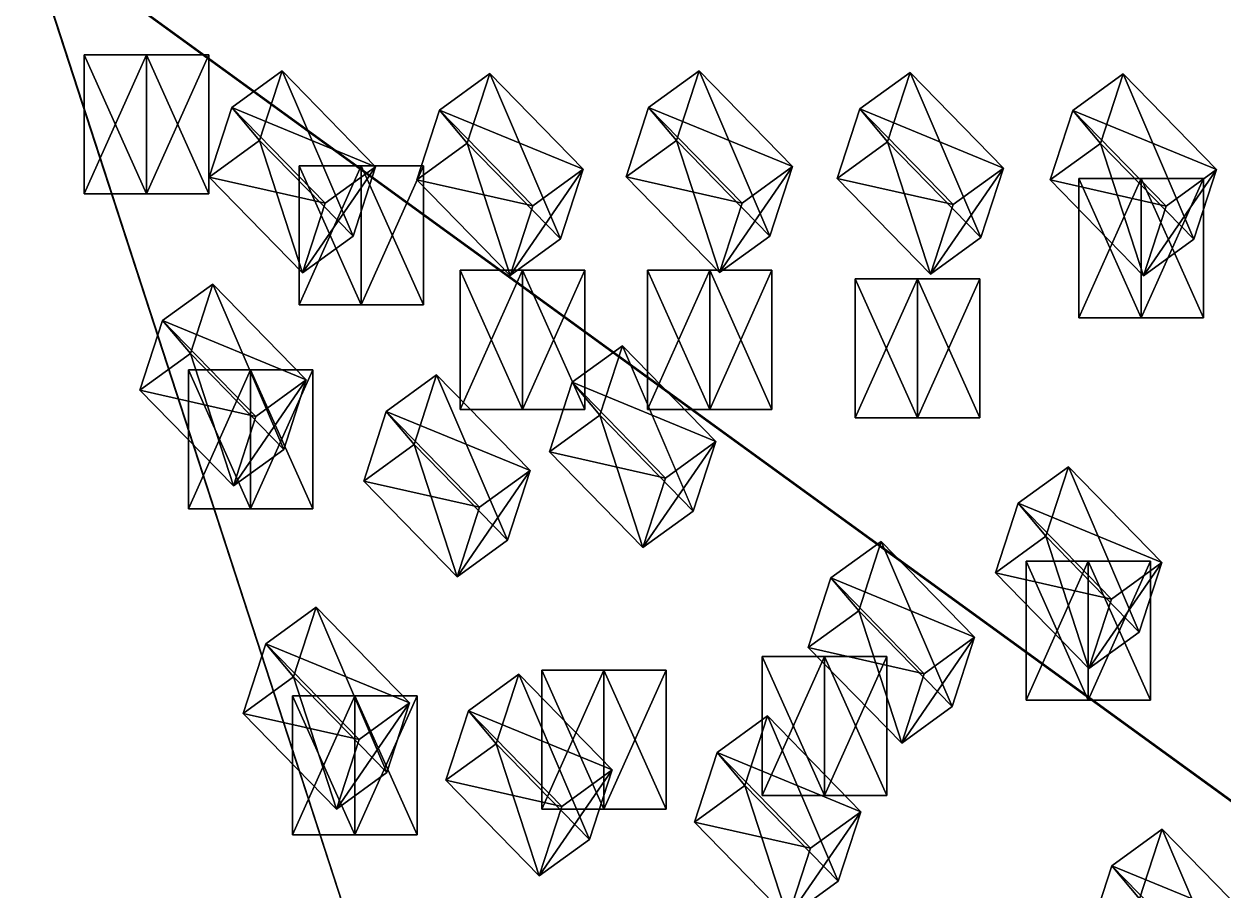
# Model space of a CAD drawing. Header units: metres. Extents: x -324 to 324, y -310 to 311.
# Drawn here: x -323.8 to -237.6, y -69.5 to -7.2 of the extents above; entities that cross this region are included whole.
import ezdxf

# ---------------------------------------------------------------- set-up
doc = ezdxf.new("R2010")
doc.units = ezdxf.units.M

msp = doc.modelspace()

# ---------------------------------------------------------------- linework, layer by layer
for p, q in [((-261.97607, -190.21149, -1061.904), (-323.78564, -0.00020891172, -938.3003)), ((-323.74664, -0.10168457, -938.09595), (-261.94806, -190.31653, -1061.6997))]:
    msp.add_line(p, q)
for points in [[(-323.78564, -0.00020891172, -938.3003), (-161.96652, 117.55693, -1261.8993), (-161.96637, -117.55719, -1261.8992), (-161.96626, -117.55709, -1261.899)], [(-323.78564, -0.00020891172, -938.3003), (-161.96637, -117.55719, -1261.8992), (-261.97607, -190.21149, -1061.904), (-261.97598, -190.21138, -1061.9039)], [(-61.935295, -190.30717, -738.10077), (-200.13196, -0.09590149, -738.10077), (-323.74664, -0.10168457, -938.09595), (-323.74655, -0.10158457, -938.0958)], [(-61.935295, -190.30717, -738.10077), (-323.74664, -0.10168457, -938.09595), (-261.94806, -190.31653, -1061.6997), (-261.94797, -190.31642, -1061.6996)], [(-314.98383, -9.420191, -974.90643), (-319.4564, -9.420193, -965.9624), (-314.98438, -9.420189, -963.72614), (-314.98428, -9.420089, -963.726)], [(-319.4564, -19.420193, -965.9624), (-314.98438, -19.420189, -963.72614), (-314.98438, -9.420189, -963.72614), (-314.98428, -9.420089, -963.726)], [(-314.98383, -19.42019, -974.90643), (-319.4564, -19.420193, -965.9624), (-319.4564, -9.420193, -965.9624), (-319.4563, -9.420093, -965.9623)], [(-314.98438, -9.420189, -963.72614), (-319.4564, -9.420193, -965.9624), (-319.4564, -19.420193, -965.9624), (-319.4563, -19.420094, -965.9623)], [(-319.4564, -9.420193, -965.9624), (-314.98383, -9.420191, -974.90643), (-314.98383, -19.42019, -974.90643), (-314.98373, -19.420092, -974.9063)], [(-314.98438, -19.420189, -963.72614), (-310.5118, -19.420187, -972.67017), (-310.5118, -9.420187, -972.67017), (-310.51172, -9.420087, -972.67004)], [(-314.98438, -9.420189, -963.72614), (-310.5118, -9.420187, -972.67017), (-314.98383, -9.420191, -974.90643), (-314.98373, -9.420091, -974.9063)], [(-310.5118, -9.420187, -972.67017), (-314.98438, -9.420189, -963.72614), (-314.98438, -19.420189, -963.72614), (-314.98428, -19.42009, -963.726)], [(-310.5118, -19.420187, -972.67017), (-314.98383, -19.42019, -974.90643), (-314.98383, -9.420191, -974.90643), (-314.98373, -9.420091, -974.9063)], [(-314.98383, -9.420191, -974.90643), (-310.5118, -9.420187, -972.67017), (-310.5118, -19.420187, -972.67017), (-310.51172, -19.420088, -972.67004)], [(-298.51926, -17.471992, -909.87415), (-305.22757, -10.590164, -912.63806), (-308.84552, -13.218757, -910.40173), (-308.84543, -13.218657, -910.4016)], [(-308.84552, -13.218757, -910.40173), (-305.22757, -10.590164, -912.63806), (-306.8525, -15.590409, -921.14435), (-306.85242, -15.590309, -921.1442)], [(-300.14417, -22.472237, -918.3805), (-306.8525, -15.590409, -921.14435), (-305.22757, -10.590164, -912.63806), (-305.22748, -10.590064, -912.63794)], [(-305.22757, -10.590164, -912.63806), (-298.51926, -17.471992, -909.87415), (-300.14417, -22.472237, -918.3805), (-300.14407, -22.472137, -918.3804)], [(-283.6091, -17.65989, -885.97284), (-290.3174, -10.778061, -888.73676), (-293.93536, -13.406653, -886.5004), (-293.93527, -13.406553, -886.5003)], [(-293.93536, -13.406653, -886.5004), (-290.3174, -10.778061, -888.73676), (-291.94235, -15.778306, -897.24304), (-291.94226, -15.778206, -897.2429)], [(-285.234, -22.660133, -894.4792), (-291.94235, -15.778306, -897.24304), (-290.3174, -10.778061, -888.73676), (-290.31732, -10.777961, -888.73663)], [(-290.3174, -10.778061, -888.73676), (-283.6091, -17.65989, -885.97284), (-285.234, -22.660133, -894.4792), (-285.23392, -22.660034, -894.47906)], [(-268.57346, -17.461533, -861.4144), (-275.28177, -10.579704, -864.17834), (-278.89972, -13.208297, -861.942), (-278.89963, -13.208197, -861.9419)], [(-278.89972, -13.208297, -861.942), (-275.28177, -10.579704, -864.17834), (-276.9067, -15.579949, -872.68463), (-276.90662, -15.579849, -872.6845)], [(-270.19836, -22.461777, -869.9208), (-276.9067, -15.579949, -872.68463), (-275.28177, -10.579704, -864.17834), (-275.28168, -10.579604, -864.1782)], [(-275.28177, -10.579704, -864.17834), (-268.57346, -17.461533, -861.4144), (-270.19836, -22.461777, -869.9208), (-270.19827, -22.461678, -869.92065)], [(-253.40688, -17.569122, -837.0039), (-260.1152, -10.687294, -839.7678), (-263.73315, -13.3158865, -837.5315), (-263.73306, -13.315786, -837.5314)], [(-263.73315, -13.3158865, -837.5315), (-260.1152, -10.687294, -839.7678), (-261.74014, -15.687539, -848.2741), (-261.74005, -15.687439, -848.274)], [(-255.03181, -22.569366, -845.51025), (-261.74014, -15.687539, -848.2741), (-260.1152, -10.687294, -839.7678), (-260.1151, -10.687194, -839.7677)], [(-260.1152, -10.687294, -839.7678), (-253.40688, -17.569122, -837.0039), (-255.03181, -22.569366, -845.51025), (-255.03171, -22.569267, -845.51013)], [(-238.1032, -17.680054, -812.3754), (-244.81152, -10.798225, -815.13934), (-248.42946, -13.426818, -812.903), (-248.42935, -13.426718, -812.9029)], [(-248.42946, -13.426818, -812.903), (-244.81152, -10.798225, -815.13934), (-246.43645, -15.7984705, -823.6456), (-246.43634, -15.79837, -823.6455)], [(-239.72813, -22.680298, -820.8818), (-246.43645, -15.7984705, -823.6456), (-244.81152, -10.798225, -815.13934), (-244.81142, -10.798125, -815.1392)], [(-244.81152, -10.798225, -815.13934), (-238.1032, -17.680054, -812.3754), (-239.72813, -22.680298, -820.8818), (-239.72803, -22.680199, -820.88165)], [(-306.8525, -15.590409, -921.14435), (-310.47043, -18.219002, -918.9081), (-308.84552, -13.218757, -910.40173), (-308.84543, -13.218657, -910.4016)], [(-302.13718, -20.100586, -907.6379), (-308.84552, -13.218757, -910.40173), (-310.47043, -18.219002, -918.9081), (-310.47034, -18.218903, -918.90796)], [(-308.84552, -13.218757, -910.40173), (-302.13718, -20.100586, -907.6379), (-298.51926, -17.471992, -909.87415), (-298.51917, -17.471893, -909.874)], [(-291.94235, -15.778306, -897.24304), (-295.56027, -18.406898, -895.0068), (-293.93536, -13.406653, -886.5004), (-293.93527, -13.406553, -886.5003)], [(-287.22702, -20.288483, -883.7366), (-293.93536, -13.406653, -886.5004), (-295.56027, -18.406898, -895.0068), (-295.56018, -18.4068, -895.00665)], [(-293.93536, -13.406653, -886.5004), (-287.22702, -20.288483, -883.7366), (-283.6091, -17.65989, -885.97284), (-283.609, -17.65979, -885.9727)], [(-276.9067, -15.579949, -872.68463), (-280.52463, -18.208542, -870.44836), (-278.89972, -13.208297, -861.942), (-278.89963, -13.208197, -861.9419)], [(-272.19138, -20.090126, -859.17816), (-278.89972, -13.208297, -861.942), (-280.52463, -18.208542, -870.44836), (-280.52454, -18.208443, -870.44824)], [(-278.89972, -13.208297, -861.942), (-272.19138, -20.090126, -859.17816), (-268.57346, -17.461533, -861.4144), (-268.57336, -17.461433, -861.4143)], [(-261.74014, -15.687539, -848.2741), (-265.35806, -18.316132, -846.03784), (-263.73315, -13.3158865, -837.5315), (-263.73306, -13.315786, -837.5314)], [(-257.0248, -20.197716, -834.76764), (-263.73315, -13.3158865, -837.5315), (-265.35806, -18.316132, -846.03784), (-265.35797, -18.316032, -846.0377)], [(-263.73315, -13.3158865, -837.5315), (-257.0248, -20.197716, -834.76764), (-253.40688, -17.569122, -837.0039), (-253.40677, -17.569023, -837.0038)], [(-246.43645, -15.7984705, -823.6456), (-250.0544, -18.427063, -821.40936), (-248.42946, -13.426818, -812.903), (-248.42935, -13.426718, -812.9029)], [(-241.72115, -20.308647, -810.13916), (-248.42946, -13.426818, -812.903), (-250.0544, -18.427063, -821.40936), (-250.05429, -18.426964, -821.40924)], [(-248.42946, -13.426818, -812.903), (-241.72115, -20.308647, -810.13916), (-238.1032, -17.680054, -812.3754), (-238.10309, -17.679955, -812.3753)], [(-303.76212, -25.10083, -916.14417), (-310.47043, -18.219002, -918.9081), (-306.8525, -15.590409, -921.14435), (-306.85242, -15.590309, -921.1442)], [(-306.8525, -15.590409, -921.14435), (-300.14417, -22.472237, -918.3805), (-303.76212, -25.10083, -916.14417), (-303.76202, -25.10073, -916.14404)], [(-288.85196, -25.288727, -892.24286), (-295.56027, -18.406898, -895.0068), (-291.94235, -15.778306, -897.24304), (-291.94226, -15.778206, -897.2429)], [(-291.94235, -15.778306, -897.24304), (-285.234, -22.660133, -894.4792), (-288.85196, -25.288727, -892.24286), (-288.85187, -25.288628, -892.24274)], [(-273.8163, -25.09037, -867.68445), (-280.52463, -18.208542, -870.44836), (-276.9067, -15.579949, -872.68463), (-276.90662, -15.579849, -872.6845)], [(-276.9067, -15.579949, -872.68463), (-270.19836, -22.461777, -869.9208), (-273.8163, -25.09037, -867.68445), (-273.81622, -25.090271, -867.6843)], [(-258.64975, -25.19796, -843.2739), (-265.35806, -18.316132, -846.03784), (-261.74014, -15.687539, -848.2741), (-261.74005, -15.687439, -848.274)], [(-261.74014, -15.687539, -848.2741), (-255.03181, -22.569366, -845.51025), (-258.64975, -25.19796, -843.2739), (-258.64966, -25.19786, -843.2738)], [(-243.34607, -25.308891, -818.64545), (-250.0544, -18.427063, -821.40936), (-246.43645, -15.7984705, -823.6456), (-246.43634, -15.79837, -823.6455)], [(-246.43645, -15.7984705, -823.6456), (-239.72813, -22.680298, -820.8818), (-243.34607, -25.308891, -818.64545), (-243.34596, -25.308792, -818.6453)], [(-299.55124, -17.402687, -1005.7679), (-304.0238, -17.402689, -996.82385), (-299.5518, -17.402687, -994.5876), (-299.5517, -17.402588, -994.58746)], [(-304.0238, -27.402689, -996.82385), (-299.5518, -27.402687, -994.5876), (-299.5518, -17.402687, -994.5876), (-299.5517, -17.402588, -994.58746)], [(-299.55124, -27.402687, -1005.7679), (-304.0238, -27.402689, -996.82385), (-304.0238, -17.402689, -996.82385), (-304.0237, -17.40259, -996.8237)], [(-304.0238, -17.402689, -996.82385), (-299.55124, -17.402687, -1005.7679), (-299.55124, -27.402687, -1005.7679), (-299.55115, -27.402588, -1005.76776)], [(-299.5518, -17.402687, -994.5876), (-304.0238, -17.402689, -996.82385), (-304.0238, -27.402689, -996.82385), (-304.0237, -27.40259, -996.8237)], [(-303.76212, -25.10083, -916.14417), (-300.14417, -22.472237, -918.3805), (-298.51926, -17.471992, -909.87415), (-298.51917, -17.471893, -909.874)], [(-298.51926, -17.471992, -909.87415), (-302.13718, -20.100586, -907.6379), (-303.76212, -25.10083, -916.14417), (-303.76202, -25.10073, -916.14404)], [(-299.5518, -27.402687, -994.5876), (-295.07922, -27.402685, -1003.5316), (-295.07922, -17.402685, -1003.5316), (-295.07913, -17.402586, -1003.5315)], [(-299.5518, -17.402687, -994.5876), (-295.07922, -17.402685, -1003.5316), (-299.55124, -17.402687, -1005.7679), (-299.55115, -17.402588, -1005.76776)], [(-295.07922, -17.402685, -1003.5316), (-299.5518, -17.402687, -994.5876), (-299.5518, -27.402687, -994.5876), (-299.5517, -27.402588, -994.58746)], [(-295.07922, -27.402685, -1003.5316), (-299.55124, -27.402687, -1005.7679), (-299.55124, -17.402687, -1005.7679), (-299.55115, -17.402588, -1005.76776)], [(-299.55124, -17.402687, -1005.7679), (-295.07922, -17.402685, -1003.5316), (-295.07922, -27.402685, -1003.5316), (-295.07913, -27.402586, -1003.5315)], [(-288.85196, -25.288727, -892.24286), (-285.234, -22.660133, -894.4792), (-283.6091, -17.65989, -885.97284), (-283.609, -17.65979, -885.9727)], [(-283.6091, -17.65989, -885.97284), (-287.22702, -20.288483, -883.7366), (-288.85196, -25.288727, -892.24286), (-288.85187, -25.288628, -892.24274)], [(-273.8163, -25.09037, -867.68445), (-270.19836, -22.461777, -869.9208), (-268.57346, -17.461533, -861.4144), (-268.57336, -17.461433, -861.4143)], [(-268.57346, -17.461533, -861.4144), (-272.19138, -20.090126, -859.17816), (-273.8163, -25.09037, -867.68445), (-273.81622, -25.090271, -867.6843)], [(-258.64975, -25.19796, -843.2739), (-255.03181, -22.569366, -845.51025), (-253.40688, -17.569122, -837.0039), (-253.40677, -17.569023, -837.0038)], [(-253.40688, -17.569122, -837.0039), (-257.0248, -20.197716, -834.76764), (-258.64975, -25.19796, -843.2739), (-258.64966, -25.19786, -843.2738)], [(-243.34607, -25.308891, -818.64545), (-239.72813, -22.680298, -820.8818), (-238.1032, -17.680054, -812.3754), (-238.10309, -17.679955, -812.3753)], [(-238.1032, -17.680054, -812.3754), (-241.72115, -20.308647, -810.13916), (-243.34607, -25.308891, -818.64545), (-243.34596, -25.308792, -818.6453)], [(-310.47043, -18.219002, -918.9081), (-303.76212, -25.10083, -916.14417), (-302.13718, -20.100586, -907.6379), (-302.1371, -20.100487, -907.63776)], [(-295.56027, -18.406898, -895.0068), (-288.85196, -25.288727, -892.24286), (-287.22702, -20.288483, -883.7366), (-287.22693, -20.288383, -883.73645)], [(-280.52463, -18.208542, -870.44836), (-273.8163, -25.09037, -867.68445), (-272.19138, -20.090126, -859.17816), (-272.19128, -20.090027, -859.17804)], [(-265.35806, -18.316132, -846.03784), (-258.64975, -25.19796, -843.2739), (-257.0248, -20.197716, -834.76764), (-257.02472, -20.197617, -834.7675)], [(-250.0544, -18.427063, -821.40936), (-243.34607, -25.308891, -818.64545), (-241.72115, -20.308647, -810.13916), (-241.72104, -20.308548, -810.13904)], [(-243.51013, -18.329664, -1117.8365), (-247.98271, -18.329666, -1108.8925), (-243.51068, -18.329664, -1106.6561), (-243.51057, -18.329565, -1106.656)], [(-243.51013, -28.329664, -1117.8365), (-247.9827, -28.329666, -1108.8925), (-247.98271, -18.329666, -1108.8925), (-247.9826, -18.329567, -1108.8923)], [(-247.98271, -18.329666, -1108.8925), (-243.51013, -18.329664, -1117.8365), (-243.51013, -28.329664, -1117.8365), (-243.51003, -28.329565, -1117.8364)], [(-243.51068, -18.329664, -1106.6561), (-247.98271, -18.329666, -1108.8925), (-247.9827, -28.329666, -1108.8925), (-247.98259, -28.329567, -1108.8923)], [(-247.9827, -28.329666, -1108.8925), (-243.51068, -28.329664, -1106.6561), (-243.51068, -18.329664, -1106.6561), (-243.51057, -18.329565, -1106.656)], [(-243.51068, -28.329664, -1106.6561), (-239.0381, -28.329662, -1115.6002), (-239.03812, -18.329662, -1115.6002), (-239.03801, -18.329563, -1115.6001)], [(-243.51068, -18.329664, -1106.6561), (-239.03812, -18.329662, -1115.6002), (-243.51013, -18.329664, -1117.8365), (-243.51003, -18.329565, -1117.8364)], [(-239.03812, -18.329662, -1115.6002), (-243.51068, -18.329664, -1106.6561), (-243.51068, -28.329664, -1106.6561), (-243.51057, -28.329565, -1106.656)], [(-239.0381, -28.329662, -1115.6002), (-243.51013, -28.329664, -1117.8365), (-243.51013, -18.329664, -1117.8365), (-243.51003, -18.329565, -1117.8364)], [(-243.51013, -18.329664, -1117.8365), (-239.03812, -18.329662, -1115.6002), (-239.0381, -28.329662, -1115.6002), (-239.038, -28.329563, -1115.6001)], [(-319.4564, -19.420193, -965.9624), (-314.98383, -19.42019, -974.90643), (-310.5118, -19.420187, -972.67017), (-310.51172, -19.420088, -972.67004)], [(-310.5118, -19.420187, -972.67017), (-314.98438, -19.420189, -963.72614), (-319.4564, -19.420193, -965.9624), (-319.4563, -19.420094, -965.9623)], [(-287.96524, -24.921682, -1028.937), (-292.4378, -24.921684, -1019.993), (-287.9658, -24.921682, -1017.7567), (-287.9657, -24.921583, -1017.7566)], [(-292.4378, -34.921684, -1019.993), (-287.9658, -34.92168, -1017.7567), (-287.9658, -24.921682, -1017.7567), (-287.9657, -24.921583, -1017.7566)], [(-287.96524, -34.921684, -1028.937), (-292.4378, -34.921684, -1019.993), (-292.4378, -24.921684, -1019.993), (-292.4377, -24.921585, -1019.99286)], [(-292.4378, -24.921684, -1019.993), (-287.96524, -24.921682, -1028.937), (-287.96524, -34.921684, -1028.937), (-287.96515, -34.921585, -1028.9369)], [(-287.9658, -24.921682, -1017.7567), (-292.4378, -24.921684, -1019.993), (-292.4378, -34.921684, -1019.993), (-292.4377, -34.921585, -1019.99286)], [(-287.9658, -34.92168, -1017.7567), (-283.49323, -34.92168, -1026.7008), (-283.49323, -24.92168, -1026.7008), (-283.49313, -24.921581, -1026.7007)], [(-287.9658, -24.921682, -1017.7567), (-283.49323, -24.92168, -1026.7008), (-287.96524, -24.921682, -1028.937), (-287.96515, -24.921583, -1028.9369)], [(-283.49323, -24.92168, -1026.7008), (-287.9658, -24.921682, -1017.7567), (-287.9658, -34.92168, -1017.7567), (-287.9657, -34.92158, -1017.7566)], [(-283.49323, -34.92168, -1026.7008), (-287.96524, -34.921684, -1028.937), (-287.96524, -24.921682, -1028.937), (-287.96515, -24.921583, -1028.9369)], [(-287.96524, -24.921682, -1028.937), (-283.49323, -24.92168, -1026.7008), (-283.49323, -34.92168, -1026.7008), (-283.49313, -34.92158, -1026.7007)], [(-274.51355, -24.921677, -1055.8373), (-278.9861, -24.921679, -1046.8932), (-274.5141, -24.921677, -1044.6569), (-274.514, -24.921577, -1044.6567)], [(-278.9861, -34.92168, -1046.8932), (-274.5141, -34.921677, -1044.6569), (-274.5141, -24.921677, -1044.6569), (-274.514, -24.921577, -1044.6567)], [(-274.51355, -34.921677, -1055.8373), (-278.9861, -34.92168, -1046.8932), (-278.9861, -24.921679, -1046.8932), (-278.98602, -24.92158, -1046.8931)], [(-278.9861, -24.921679, -1046.8932), (-274.51355, -24.921677, -1055.8373), (-274.51355, -34.921677, -1055.8373), (-274.51346, -34.921577, -1055.8372)], [(-274.5141, -24.921677, -1044.6569), (-278.9861, -24.921679, -1046.8932), (-278.9861, -34.92168, -1046.8932), (-278.98602, -34.92158, -1046.8931)], [(-274.5141, -34.921677, -1044.6569), (-270.04153, -34.921673, -1053.601), (-270.04153, -24.921675, -1053.601), (-270.04144, -24.921576, -1053.6008)], [(-274.5141, -24.921677, -1044.6569), (-270.04153, -24.921675, -1053.601), (-274.51355, -24.921677, -1055.8373), (-274.51346, -24.921577, -1055.8372)], [(-270.04153, -24.921675, -1053.601), (-274.5141, -24.921677, -1044.6569), (-274.5141, -34.921677, -1044.6569), (-274.514, -34.921577, -1044.6567)], [(-270.04153, -34.921673, -1053.601), (-274.51355, -34.921677, -1055.8373), (-274.51355, -24.921677, -1055.8373), (-274.51346, -24.921577, -1055.8372)], [(-274.51355, -24.921677, -1055.8373), (-270.04153, -24.921675, -1053.601), (-270.04153, -34.921673, -1053.601), (-270.04144, -34.921574, -1053.6008)], [(-259.58768, -25.539669, -1085.6854), (-264.06024, -25.53967, -1076.7413), (-259.58823, -25.539669, -1074.505), (-259.58813, -25.53957, -1074.5049)], [(-264.06024, -35.539673, -1076.7413), (-259.58823, -35.53967, -1074.505), (-259.58823, -25.539669, -1074.505), (-259.58813, -25.53957, -1074.5049)], [(-259.58768, -35.53967, -1085.6854), (-264.06024, -35.539673, -1076.7413), (-264.06024, -25.53967, -1076.7413), (-264.06015, -25.539572, -1076.7412)], [(-264.06024, -25.53967, -1076.7413), (-259.58768, -25.539669, -1085.6854), (-259.58768, -35.53967, -1085.6854), (-259.5876, -35.53957, -1085.6853)], [(-259.58823, -25.539669, -1074.505), (-264.06024, -25.53967, -1076.7413), (-264.06024, -35.539673, -1076.7413), (-264.06015, -35.539574, -1076.7412)], [(-259.58823, -35.53967, -1074.505), (-255.11565, -35.539665, -1083.4491), (-255.11566, -25.539667, -1083.4491), (-255.11555, -25.539568, -1083.449)], [(-259.58823, -25.539669, -1074.505), (-255.11566, -25.539667, -1083.4491), (-259.58768, -25.539669, -1085.6854), (-259.5876, -25.53957, -1085.6853)], [(-255.11566, -25.539667, -1083.4491), (-259.58823, -25.539669, -1074.505), (-259.58823, -35.53967, -1074.505), (-259.58813, -35.53957, -1074.5049)], [(-255.11565, -35.539665, -1083.4491), (-259.58768, -35.53967, -1085.6854), (-259.58768, -25.539669, -1085.6854), (-259.5876, -25.53957, -1085.6853)], [(-259.58768, -25.539669, -1085.6854), (-255.11566, -25.539667, -1083.4491), (-255.11565, -35.539665, -1083.4491), (-255.11554, -35.539566, -1083.449)], [(-303.49844, -32.79399, -935.9396), (-310.20676, -25.912163, -938.7035), (-313.8247, -28.540756, -936.46716), (-313.82462, -28.540657, -936.46704)], [(-313.8247, -28.540756, -936.46716), (-310.20676, -25.912163, -938.7035), (-311.8317, -30.912407, -947.2098), (-311.8316, -30.912308, -947.20966)], [(-305.12335, -37.794235, -944.4459), (-311.8317, -30.912407, -947.2098), (-310.20676, -25.912163, -938.7035), (-310.20667, -25.912064, -938.70337)], [(-310.20676, -25.912163, -938.7035), (-303.49844, -32.79399, -935.9396), (-305.12335, -37.794235, -944.4459), (-305.12326, -37.794136, -944.4458)], [(-304.0238, -27.402689, -996.82385), (-299.55124, -27.402687, -1005.7679), (-295.07922, -27.402685, -1003.5316), (-295.07913, -27.402586, -1003.5315)], [(-295.07922, -27.402685, -1003.5316), (-299.5518, -27.402687, -994.5876), (-304.0238, -27.402689, -996.82385), (-304.0237, -27.40259, -996.8237)], [(-247.9827, -28.329666, -1108.8925), (-243.51013, -28.329664, -1117.8365), (-239.0381, -28.329662, -1115.6002), (-239.038, -28.329563, -1115.6001)], [(-239.0381, -28.329662, -1115.6002), (-243.51068, -28.329664, -1106.6561), (-247.9827, -28.329666, -1108.8925), (-247.98259, -28.329567, -1108.8923)], [(-311.8317, -30.912407, -947.2098), (-315.44962, -33.541, -944.9735), (-313.8247, -28.540756, -936.46716), (-313.82462, -28.540657, -936.46704)], [(-307.11636, -35.422585, -933.7033), (-313.8247, -28.540756, -936.46716), (-315.44962, -33.541, -944.9735), (-315.44952, -33.5409, -944.9734)], [(-313.8247, -28.540756, -936.46716), (-307.11636, -35.422585, -933.7033), (-303.49844, -32.79399, -935.9396), (-303.49835, -32.79389, -935.93945)], [(-308.7413, -40.42283, -942.2096), (-315.44962, -33.541, -944.9735), (-311.8317, -30.912407, -947.2098), (-311.8316, -30.912308, -947.20966)], [(-311.8317, -30.912407, -947.2098), (-305.12335, -37.794235, -944.4459), (-308.7413, -40.42283, -942.2096), (-308.7412, -40.42273, -942.2095)], [(-274.0751, -37.226288, -893.54724), (-280.78342, -30.34446, -896.31116), (-284.40137, -32.973053, -894.0748), (-284.40128, -32.972954, -894.0747)], [(-284.40137, -32.973053, -894.0748), (-280.78342, -30.34446, -896.31116), (-282.40836, -35.344704, -904.81744), (-282.40826, -35.344604, -904.8173)], [(-275.7, -42.226532, -902.0536), (-282.40836, -35.344704, -904.81744), (-280.78342, -30.34446, -896.31116), (-280.78333, -30.34436, -896.31104)], [(-280.78342, -30.34446, -896.31116), (-274.0751, -37.226288, -893.54724), (-275.7, -42.226532, -902.0536), (-275.69992, -42.226433, -902.05347)], [(-307.49786, -32.08019, -989.8765), (-311.97043, -32.080193, -980.9325), (-307.4984, -32.08019, -978.6962), (-307.49832, -32.08009, -978.6961)], [(-311.97043, -42.080193, -980.9325), (-307.4984, -42.08019, -978.6962), (-307.4984, -32.08019, -978.6962), (-307.49832, -32.08009, -978.6961)], [(-307.49786, -42.08019, -989.8765), (-311.97043, -42.080193, -980.9325), (-311.97043, -32.080193, -980.9325), (-311.97034, -32.080093, -980.9324)], [(-311.97043, -32.080193, -980.9325), (-307.49786, -32.08019, -989.8765), (-307.49786, -42.08019, -989.8765), (-307.49777, -42.08009, -989.8764)], [(-307.4984, -32.08019, -978.6962), (-311.97043, -32.080193, -980.9325), (-311.97043, -42.080193, -980.9325), (-311.97034, -42.080093, -980.9324)], [(-307.4984, -42.08019, -978.6962), (-303.02585, -42.080185, -987.64026), (-303.02585, -32.080185, -987.64026), (-303.02576, -32.080086, -987.64014)], [(-307.4984, -32.08019, -978.6962), (-303.02585, -32.080185, -987.64026), (-307.49786, -32.08019, -989.8765), (-307.49777, -32.08009, -989.8764)], [(-303.02585, -32.080185, -987.64026), (-307.4984, -32.08019, -978.6962), (-307.4984, -42.08019, -978.6962), (-307.49832, -42.08009, -978.6961)], [(-303.02585, -42.080185, -987.64026), (-307.49786, -42.08019, -989.8765), (-307.49786, -32.08019, -989.8765), (-307.49777, -32.08009, -989.8764)], [(-307.49786, -32.08019, -989.8765), (-303.02585, -32.080185, -987.64026), (-303.02585, -42.080185, -987.64026), (-303.02576, -42.080086, -987.64014)], [(-287.4252, -39.325478, -917.613), (-294.1335, -32.44365, -920.3769), (-297.75146, -35.072243, -918.14056), (-297.75137, -35.072144, -918.14044)], [(-297.75146, -35.072243, -918.14056), (-294.1335, -32.44365, -920.3769), (-295.75845, -37.443893, -928.8832), (-295.75836, -37.443794, -928.88306)], [(-289.0501, -44.32572, -926.1193), (-295.75845, -37.443893, -928.8832), (-294.1335, -32.44365, -920.3769), (-294.13342, -32.44355, -920.3768)], [(-294.1335, -32.44365, -920.3769), (-287.4252, -39.325478, -917.613), (-289.0501, -44.32572, -926.1193), (-289.05002, -44.325623, -926.1192)], [(-315.44962, -33.541, -944.9735), (-308.7413, -40.42283, -942.2096), (-307.11636, -35.422585, -933.7033), (-307.11627, -35.422485, -933.7032)], [(-308.7413, -40.42283, -942.2096), (-305.12335, -37.794235, -944.4459), (-303.49844, -32.79399, -935.9396), (-303.49835, -32.79389, -935.93945)], [(-303.49844, -32.79399, -935.9396), (-307.11636, -35.422585, -933.7033), (-308.7413, -40.42283, -942.2096), (-308.7412, -40.42273, -942.2095)], [(-282.40836, -35.344704, -904.81744), (-286.02628, -37.973297, -902.5812), (-284.40137, -32.973053, -894.0748), (-284.40128, -32.972954, -894.0747)], [(-277.69302, -39.85488, -891.311), (-284.40137, -32.973053, -894.0748), (-286.02628, -37.973297, -902.5812), (-286.02618, -37.973198, -902.58105)], [(-284.40137, -32.973053, -894.0748), (-277.69302, -39.85488, -891.311), (-274.0751, -37.226288, -893.54724), (-274.075, -37.22619, -893.5471)], [(-295.75845, -37.443893, -928.8832), (-299.37637, -40.072487, -926.6469), (-297.75146, -35.072243, -918.14056), (-297.75137, -35.072144, -918.14044)], [(-291.04312, -41.95407, -915.3767), (-297.75146, -35.072243, -918.14056), (-299.37637, -40.072487, -926.6469), (-299.37628, -40.072388, -926.6468)], [(-297.75146, -35.072243, -918.14056), (-291.04312, -41.95407, -915.3767), (-287.4252, -39.325478, -917.613), (-287.4251, -39.32538, -917.61285)], [(-292.4378, -34.921684, -1019.993), (-287.96524, -34.921684, -1028.937), (-283.49323, -34.92168, -1026.7008), (-283.49313, -34.92158, -1026.7007)], [(-283.49323, -34.92168, -1026.7008), (-287.9658, -34.92168, -1017.7567), (-292.4378, -34.921684, -1019.993), (-292.4377, -34.921585, -1019.99286)], [(-278.9861, -34.92168, -1046.8932), (-274.51355, -34.921677, -1055.8373), (-270.04153, -34.921673, -1053.601), (-270.04144, -34.921574, -1053.6008)], [(-270.04153, -34.921673, -1053.601), (-274.5141, -34.921677, -1044.6569), (-278.9861, -34.92168, -1046.8932), (-278.98602, -34.92158, -1046.8931)], [(-279.31796, -44.855125, -899.81726), (-286.02628, -37.973297, -902.5812), (-282.40836, -35.344704, -904.81744), (-282.40826, -35.344604, -904.8173)], [(-282.40836, -35.344704, -904.81744), (-275.7, -42.226532, -902.0536), (-279.31796, -44.855125, -899.81726), (-279.31787, -44.855026, -899.81714)], [(-264.06024, -35.539673, -1076.7413), (-259.58768, -35.53967, -1085.6854), (-255.11565, -35.539665, -1083.4491), (-255.11554, -35.539566, -1083.449)], [(-255.11565, -35.539665, -1083.4491), (-259.58823, -35.53967, -1074.505), (-264.06024, -35.539673, -1076.7413), (-264.06015, -35.539574, -1076.7412)], [(-292.66806, -46.954315, -923.883), (-299.37637, -40.072487, -926.6469), (-295.75845, -37.443893, -928.8832), (-295.75836, -37.443794, -928.88306)], [(-295.75845, -37.443893, -928.8832), (-289.0501, -44.32572, -926.1193), (-292.66806, -46.954315, -923.883), (-292.66797, -46.954216, -923.8829)], [(-279.31796, -44.855125, -899.81726), (-275.7, -42.226532, -902.0536), (-274.0751, -37.226288, -893.54724), (-274.075, -37.22619, -893.5471)], [(-274.0751, -37.226288, -893.54724), (-277.69302, -39.85488, -891.311), (-279.31796, -44.855125, -899.81726), (-279.31787, -44.855026, -899.81714)], [(-286.02628, -37.973297, -902.5812), (-279.31796, -44.855125, -899.81726), (-277.69302, -39.85488, -891.311), (-277.69293, -39.854782, -891.31085)], [(-292.66806, -46.954315, -923.883), (-289.0501, -44.32572, -926.1193), (-287.4252, -39.325478, -917.613), (-287.4251, -39.32538, -917.61285)], [(-287.4252, -39.325478, -917.613), (-291.04312, -41.95407, -915.3767), (-292.66806, -46.954315, -923.883), (-292.66797, -46.954216, -923.8829)], [(-242.03104, -45.92655, -851.93176), (-248.73936, -39.044724, -854.6957), (-252.3573, -41.673317, -852.45935), (-252.3572, -41.673218, -852.4592)], [(-252.3573, -41.673317, -852.45935), (-248.73936, -39.044724, -854.6957), (-250.36429, -44.044968, -863.20197), (-250.36418, -44.04487, -863.20184)], [(-243.65598, -50.926796, -860.4381), (-250.36429, -44.044968, -863.20197), (-248.73936, -39.044724, -854.6957), (-248.73926, -39.044624, -854.69556)], [(-248.73936, -39.044724, -854.6957), (-242.03104, -45.92655, -851.93176), (-243.65598, -50.926796, -860.4381), (-243.65587, -50.926697, -860.438)], [(-299.37637, -40.072487, -926.6469), (-292.66806, -46.954315, -923.883), (-291.04312, -41.95407, -915.3767), (-291.04303, -41.95397, -915.3766)], [(-311.97043, -42.080193, -980.9325), (-307.49786, -42.08019, -989.8765), (-303.02585, -42.080185, -987.64026), (-303.02576, -42.080086, -987.64014)], [(-303.02585, -42.080185, -987.64026), (-307.4984, -42.08019, -978.6962), (-311.97043, -42.080193, -980.9325), (-311.97034, -42.080093, -980.9324)], [(-250.36429, -44.044968, -863.20197), (-253.98224, -46.67356, -860.9657), (-252.3573, -41.673317, -852.45935), (-252.3572, -41.673218, -852.4592)], [(-245.64899, -48.555145, -849.6955), (-252.3573, -41.673317, -852.45935), (-253.98224, -46.67356, -860.9657), (-253.98213, -46.673462, -860.9656)], [(-252.3573, -41.673317, -852.45935), (-245.64899, -48.555145, -849.6955), (-242.03104, -45.92655, -851.93176), (-242.03093, -45.926453, -851.93164)], [(-255.47572, -51.293633, -879.9917), (-262.18405, -44.411804, -882.7556), (-265.802, -47.040398, -880.5193), (-265.8019, -47.0403, -880.51917)], [(-265.802, -47.040398, -880.5193), (-262.18405, -44.411804, -882.7556), (-263.809, -49.41205, -891.2619), (-263.8089, -49.41195, -891.2618)], [(-257.10065, -56.293877, -888.49805), (-263.809, -49.41205, -891.2619), (-262.18405, -44.411804, -882.7556), (-262.18396, -44.411705, -882.7555)], [(-262.18405, -44.411804, -882.7556), (-255.47572, -51.293633, -879.9917), (-257.10065, -56.293877, -888.49805), (-257.10056, -56.293777, -888.4979)], [(-247.27391, -53.55539, -858.2018), (-253.98224, -46.67356, -860.9657), (-250.36429, -44.044968, -863.20197), (-250.36418, -44.04487, -863.20184)], [(-250.36429, -44.044968, -863.20197), (-243.65598, -50.926796, -860.4381), (-247.27391, -53.55539, -858.2018), (-247.2738, -53.55529, -858.20166)], [(-247.31067, -45.830666, -1110.2363), (-251.78325, -45.83067, -1101.2922), (-247.31122, -45.830666, -1099.0559), (-247.31111, -45.830566, -1099.0558)], [(-247.31067, -55.830666, -1110.2363), (-251.78323, -55.83067, -1101.2922), (-251.78325, -45.83067, -1101.2922), (-251.78314, -45.83057, -1101.2921)], [(-251.78325, -45.83067, -1101.2922), (-247.31067, -45.830666, -1110.2363), (-247.31067, -55.830666, -1110.2363), (-247.31056, -55.830566, -1110.2362)], [(-247.31122, -45.830666, -1099.0559), (-251.78325, -45.83067, -1101.2922), (-251.78323, -55.83067, -1101.2922), (-251.78313, -55.83057, -1101.2921)], [(-251.78323, -55.83067, -1101.2922), (-247.31122, -55.830666, -1099.0559), (-247.31122, -45.830666, -1099.0559), (-247.31111, -45.830566, -1099.0558)], [(-247.31122, -55.830666, -1099.0559), (-242.83864, -55.83066, -1108), (-242.83865, -45.83066, -1108), (-242.83855, -45.830563, -1107.9999)], [(-247.31122, -45.830666, -1099.0559), (-242.83865, -45.83066, -1108), (-247.31067, -45.830666, -1110.2363), (-247.31056, -45.830566, -1110.2362)], [(-242.83865, -45.83066, -1108), (-247.31122, -45.830666, -1099.0559), (-247.31122, -55.830666, -1099.0559), (-247.31111, -55.830566, -1099.0558)], [(-242.83864, -55.83066, -1108), (-247.31067, -55.830666, -1110.2363), (-247.31067, -45.830666, -1110.2363), (-247.31056, -45.830566, -1110.2362)], [(-247.31067, -45.830666, -1110.2363), (-242.83865, -45.83066, -1108), (-242.83864, -55.83066, -1108), (-242.83853, -55.830563, -1107.9999)], [(-247.27391, -53.55539, -858.2018), (-243.65598, -50.926796, -860.4381), (-242.03104, -45.92655, -851.93176), (-242.03093, -45.926453, -851.93164)], [(-242.03104, -45.92655, -851.93176), (-245.64899, -48.555145, -849.6955), (-247.27391, -53.55539, -858.2018), (-247.2738, -53.55529, -858.20166)], [(-263.809, -49.41205, -891.2619), (-267.4269, -52.04064, -889.02563), (-265.802, -47.040398, -880.5193), (-265.8019, -47.0403, -880.51917)], [(-259.09366, -53.922226, -877.75543), (-265.802, -47.040398, -880.5193), (-267.4269, -52.04064, -889.02563), (-267.42682, -52.040543, -889.0255)], [(-265.802, -47.040398, -880.5193), (-259.09366, -53.922226, -877.75543), (-255.47572, -51.293633, -879.9917), (-255.47562, -51.293533, -879.9916)], [(-253.98224, -46.67356, -860.9657), (-247.27391, -53.55539, -858.2018), (-245.64899, -48.555145, -849.6955), (-245.64888, -48.555046, -849.6954)], [(-296.07803, -56.029266, -951.2459), (-302.78635, -49.147438, -954.0098), (-306.4043, -51.77603, -951.7735), (-306.4042, -51.775932, -951.7734)], [(-306.4043, -51.77603, -951.7735), (-302.78635, -49.147438, -954.0098), (-304.4113, -54.147682, -962.5161), (-304.4112, -54.147583, -962.516)], [(-297.70294, -61.02951, -959.75226), (-304.4113, -54.147682, -962.5161), (-302.78635, -49.147438, -954.0098), (-302.78625, -49.14734, -954.0097)], [(-302.78635, -49.147438, -954.0098), (-296.07803, -56.029266, -951.2459), (-297.70294, -61.02951, -959.75226), (-297.70285, -61.02941, -959.75214)], [(-260.7186, -58.92247, -886.2617), (-267.4269, -52.04064, -889.02563), (-263.809, -49.41205, -891.2619), (-263.8089, -49.41195, -891.2618)], [(-263.809, -49.41205, -891.2619), (-257.10065, -56.293877, -888.49805), (-260.7186, -58.92247, -886.2617), (-260.7185, -58.92237, -886.2616)], [(-260.7186, -58.92247, -886.2617), (-257.10065, -56.293877, -888.49805), (-255.47572, -51.293633, -879.9917), (-255.47562, -51.293533, -879.9916)], [(-255.47572, -51.293633, -879.9917), (-259.09366, -53.922226, -877.75543), (-260.7186, -58.92247, -886.2617), (-260.7185, -58.92237, -886.2616)], [(-304.4113, -54.147682, -962.5161), (-308.0292, -56.776276, -960.27985), (-306.4043, -51.77603, -951.7735), (-306.4042, -51.775932, -951.7734)], [(-299.69595, -58.65786, -949.00964), (-306.4043, -51.77603, -951.7735), (-308.0292, -56.776276, -960.27985), (-308.0291, -56.776176, -960.2797)], [(-306.4043, -51.77603, -951.7735), (-299.69595, -58.65786, -949.00964), (-296.07803, -56.029266, -951.2459), (-296.07794, -56.029167, -951.2458)], [(-267.4269, -52.04064, -889.02563), (-260.7186, -58.92247, -886.2617), (-259.09366, -53.922226, -877.75543), (-259.09357, -53.922127, -877.7553)], [(-266.26746, -52.680172, -1072.3274), (-270.74002, -52.680176, -1063.3833), (-266.268, -52.680172, -1061.147), (-266.2679, -52.680073, -1061.1469)], [(-270.74002, -62.680176, -1063.3833), (-266.268, -62.680172, -1061.147), (-266.268, -52.680172, -1061.147), (-266.2679, -52.680073, -1061.1469)], [(-266.26746, -62.680172, -1072.3274), (-270.74002, -62.680176, -1063.3833), (-270.74002, -52.680176, -1063.3833), (-270.73993, -52.680077, -1063.3832)], [(-270.74002, -52.680176, -1063.3833), (-266.26746, -52.680172, -1072.3274), (-266.26746, -62.680172, -1072.3274), (-266.26736, -62.680073, -1072.3273)], [(-266.268, -52.680172, -1061.147), (-270.74002, -52.680176, -1063.3833), (-270.74002, -62.680176, -1063.3833), (-270.73993, -62.680077, -1063.3832)], [(-266.268, -62.680172, -1061.147), (-261.79544, -62.68017, -1070.0911), (-261.79544, -52.68017, -1070.0911), (-261.79535, -52.68007, -1070.091)], [(-266.268, -52.680172, -1061.147), (-261.79544, -52.68017, -1070.0911), (-266.26746, -52.680172, -1072.3274), (-266.26736, -52.680073, -1072.3273)], [(-261.79544, -52.68017, -1070.0911), (-266.268, -52.680172, -1061.147), (-266.268, -62.680172, -1061.147), (-266.2679, -62.680073, -1061.1469)], [(-261.79544, -62.68017, -1070.0911), (-266.26746, -62.680172, -1072.3274), (-266.26746, -52.680172, -1072.3274), (-266.26736, -52.680073, -1072.3273)], [(-266.26746, -52.680172, -1072.3274), (-261.79544, -52.68017, -1070.0911), (-261.79544, -62.68017, -1070.0911), (-261.79535, -62.68007, -1070.091)], [(-301.3209, -63.658104, -957.5159), (-308.0292, -56.776276, -960.27985), (-304.4113, -54.147682, -962.5161), (-304.4112, -54.147583, -962.516)], [(-304.4113, -54.147682, -962.5161), (-297.70294, -61.02951, -959.75226), (-301.3209, -63.658104, -957.5159), (-301.3208, -63.658005, -957.5158)], [(-281.5176, -60.83715, -933.3409), (-288.22592, -53.955322, -936.1048), (-291.84387, -56.583916, -933.86847), (-291.84378, -56.583817, -933.86835)], [(-291.84387, -56.583916, -933.86847), (-288.22592, -53.955322, -936.1048), (-289.85086, -58.955566, -944.6111), (-289.85077, -58.955467, -944.61096)], [(-283.14252, -65.837395, -941.8472), (-289.85086, -58.955566, -944.6111), (-288.22592, -53.955322, -936.1048), (-288.22583, -53.955223, -936.1047)], [(-288.22592, -53.955322, -936.1048), (-281.5176, -60.83715, -933.3409), (-283.14252, -65.837395, -941.8472), (-283.14243, -65.837296, -941.8471)], [(-282.11465, -53.65868, -1040.6368), (-286.58722, -53.658684, -1031.6927), (-282.1152, -53.65868, -1029.4564), (-282.1151, -53.65858, -1029.4563)], [(-286.58722, -63.658684, -1031.6927), (-282.1152, -63.65868, -1029.4564), (-282.1152, -53.65868, -1029.4564), (-282.1151, -53.65858, -1029.4563)], [(-282.11465, -63.65868, -1040.6368), (-286.58722, -63.658684, -1031.6927), (-286.58722, -53.658684, -1031.6927), (-286.58713, -53.658585, -1031.6926)], [(-286.58722, -53.658684, -1031.6927), (-282.11465, -53.65868, -1040.6368), (-282.11465, -63.65868, -1040.6368), (-282.11456, -63.65858, -1040.6367)], [(-282.1152, -53.65868, -1029.4564), (-286.58722, -53.658684, -1031.6927), (-286.58722, -63.658684, -1031.6927), (-286.58713, -63.658585, -1031.6926)], [(-282.1152, -63.65868, -1029.4564), (-277.64264, -63.658676, -1038.4005), (-277.64264, -53.658676, -1038.4005), (-277.64255, -53.658577, -1038.4004)], [(-282.1152, -53.65868, -1029.4564), (-277.64264, -53.658676, -1038.4005), (-282.11465, -53.65868, -1040.6368), (-282.11456, -53.65858, -1040.6367)], [(-277.64264, -53.658676, -1038.4005), (-282.1152, -53.65868, -1029.4564), (-282.1152, -63.65868, -1029.4564), (-282.1151, -63.65858, -1029.4563)], [(-277.64264, -63.658676, -1038.4005), (-282.11465, -63.65868, -1040.6368), (-282.11465, -53.65868, -1040.6368), (-282.11456, -53.65858, -1040.6367)], [(-282.11465, -53.65868, -1040.6368), (-277.64264, -53.658676, -1038.4005), (-277.64264, -63.658676, -1038.4005), (-277.64255, -63.658577, -1038.4004)], [(-300.01187, -55.512684, -1004.8467), (-304.48444, -55.512688, -995.90265), (-300.01242, -55.512684, -993.6664), (-300.01233, -55.512585, -993.66626)], [(-304.48444, -65.51269, -995.90265), (-300.01242, -65.51268, -993.6664), (-300.01242, -55.512684, -993.6664), (-300.01233, -55.512585, -993.66626)], [(-300.01187, -65.51269, -1004.8467), (-304.48444, -65.51269, -995.90265), (-304.48444, -55.512688, -995.90265), (-304.48434, -55.51259, -995.9025)], [(-304.48444, -55.512688, -995.90265), (-300.01187, -55.512684, -1004.8467), (-300.01187, -65.51269, -1004.8467), (-300.01178, -65.51259, -1004.84656)], [(-300.01242, -55.512684, -993.6664), (-304.48444, -55.512688, -995.90265), (-304.48444, -65.51269, -995.90265), (-304.48434, -65.51259, -995.9025)], [(-300.01242, -65.51268, -993.6664), (-295.53986, -65.51268, -1002.6104), (-295.53986, -55.51268, -1002.6104), (-295.53976, -55.51258, -1002.6103)], [(-300.01242, -55.512684, -993.6664), (-295.53986, -55.51268, -1002.6104), (-300.01187, -55.512684, -1004.8467), (-300.01178, -55.512585, -1004.84656)], [(-295.53986, -55.51268, -1002.6104), (-300.01242, -55.512684, -993.6664), (-300.01242, -65.51268, -993.6664), (-300.01233, -65.51258, -993.66626)], [(-295.53986, -65.51268, -1002.6104), (-300.01187, -65.51269, -1004.8467), (-300.01187, -55.512684, -1004.8467), (-300.01178, -55.512585, -1004.84656)], [(-300.01187, -55.512684, -1004.8467), (-295.53986, -55.51268, -1002.6104), (-295.53986, -65.51268, -1002.6104), (-295.53976, -65.51258, -1002.6103)], [(-251.78323, -55.83067, -1101.2922), (-247.31067, -55.830666, -1110.2363), (-242.83864, -55.83066, -1108), (-242.83853, -55.830563, -1107.9999)], [(-242.83864, -55.83066, -1108), (-247.31122, -55.830666, -1099.0559), (-251.78323, -55.83067, -1101.2922), (-251.78313, -55.83057, -1101.2921)], [(-308.0292, -56.776276, -960.27985), (-301.3209, -63.658104, -957.5159), (-299.69595, -58.65786, -949.00964), (-299.69586, -58.65776, -949.0095)], [(-301.3209, -63.658104, -957.5159), (-297.70294, -61.02951, -959.75226), (-296.07803, -56.029266, -951.2459), (-296.07794, -56.029167, -951.2458)], [(-296.07803, -56.029266, -951.2459), (-299.69595, -58.65786, -949.00964), (-301.3209, -63.658104, -957.5159), (-301.3208, -63.658005, -957.5158)], [(-289.85086, -58.955566, -944.6111), (-293.46878, -61.58416, -942.3748), (-291.84387, -56.583916, -933.86847), (-291.84378, -56.583817, -933.86835)], [(-285.13553, -63.465744, -931.1046), (-291.84387, -56.583916, -933.86847), (-293.46878, -61.58416, -942.3748), (-293.4687, -61.58406, -942.3747)], [(-291.84387, -56.583916, -933.86847), (-285.13553, -63.465744, -931.1046), (-281.5176, -60.83715, -933.3409), (-281.51752, -60.83705, -933.34076)], [(-263.65524, -63.847626, -907.9811), (-270.36356, -56.965797, -910.745), (-273.9815, -59.59439, -908.50867), (-273.9814, -59.59429, -908.50854)], [(-273.9815, -59.59439, -908.50867), (-270.36356, -56.965797, -910.745), (-271.9885, -61.96604, -919.2513), (-271.9884, -61.965942, -919.25116)], [(-265.28015, -68.84787, -916.4874), (-271.9885, -61.96604, -919.2513), (-270.36356, -56.965797, -910.745), (-270.36346, -56.9657, -910.7449)], [(-270.36356, -56.965797, -910.745), (-263.65524, -63.847626, -907.9811), (-265.28015, -68.84787, -916.4874), (-265.28006, -68.84777, -916.4873)], [(-286.76047, -68.46599, -939.6109), (-293.46878, -61.58416, -942.3748), (-289.85086, -58.955566, -944.6111), (-289.85077, -58.955467, -944.61096)], [(-289.85086, -58.955566, -944.6111), (-283.14252, -65.837395, -941.8472), (-286.76047, -68.46599, -939.6109), (-286.76038, -68.46589, -939.6108)], [(-271.9885, -61.96604, -919.2513), (-275.6064, -64.594635, -917.015), (-273.9815, -59.59439, -908.50867), (-273.9814, -59.59429, -908.50854)], [(-267.27316, -66.47622, -905.7448), (-273.9815, -59.59439, -908.50867), (-275.6064, -64.594635, -917.015), (-275.60632, -64.594536, -917.0149)], [(-273.9815, -59.59439, -908.50867), (-267.27316, -66.47622, -905.7448), (-263.65524, -63.847626, -907.9811), (-263.65515, -63.847527, -907.98096)], [(-286.76047, -68.46599, -939.6109), (-283.14252, -65.837395, -941.8472), (-281.5176, -60.83715, -933.3409), (-281.51752, -60.83705, -933.34076)], [(-281.5176, -60.83715, -933.3409), (-285.13553, -63.465744, -931.1046), (-286.76047, -68.46599, -939.6109), (-286.76038, -68.46589, -939.6108)], [(-293.46878, -61.58416, -942.3748), (-286.76047, -68.46599, -939.6109), (-285.13553, -63.465744, -931.1046), (-285.13544, -63.465645, -931.1045)], [(-268.8981, -71.47646, -914.2511), (-275.6064, -64.594635, -917.015), (-271.9885, -61.96604, -919.2513), (-271.9884, -61.965942, -919.25116)], [(-271.9885, -61.96604, -919.2513), (-265.28015, -68.84787, -916.4874), (-268.8981, -71.47646, -914.2511), (-268.898, -71.476364, -914.251)], [(-270.74002, -62.680176, -1063.3833), (-266.26746, -62.680172, -1072.3274), (-261.79544, -62.68017, -1070.0911), (-261.79535, -62.68007, -1070.091)], [(-261.79544, -62.68017, -1070.0911), (-266.268, -62.680172, -1061.147), (-270.74002, -62.680176, -1063.3833), (-270.73993, -62.680077, -1063.3832)], [(-286.58722, -63.658684, -1031.6927), (-282.11465, -63.65868, -1040.6368), (-277.64264, -63.658676, -1038.4005), (-277.64255, -63.658577, -1038.4004)], [(-277.64264, -63.658676, -1038.4005), (-282.1152, -63.65868, -1029.4564), (-286.58722, -63.658684, -1031.6927), (-286.58713, -63.658585, -1031.6926)], [(-275.6064, -64.594635, -917.015), (-268.8981, -71.47646, -914.2511), (-267.27316, -66.47622, -905.7448), (-267.27307, -66.47612, -905.7447)], [(-268.8981, -71.47646, -914.2511), (-265.28015, -68.84787, -916.4874), (-263.65524, -63.847626, -907.9811), (-263.65515, -63.847527, -907.98096)], [(-263.65524, -63.847626, -907.9811), (-267.27316, -66.47622, -905.7448), (-268.8981, -71.47646, -914.2511), (-268.898, -71.476364, -914.251)], [(-235.29982, -71.991425, -871.6791), (-242.00815, -65.1096, -874.443), (-245.62608, -67.73819, -872.20667), (-245.62598, -67.73809, -872.20654)], [(-245.62608, -67.73819, -872.20667), (-242.00815, -65.1096, -874.443), (-243.63307, -70.10984, -882.9493), (-243.63297, -70.10974, -882.94916)], [(-236.92476, -76.99167, -880.1854), (-243.63307, -70.10984, -882.9493), (-242.00815, -65.1096, -874.443), (-242.00804, -65.1095, -874.4429)], [(-242.00815, -65.1096, -874.443), (-235.29982, -71.991425, -871.6791), (-236.92476, -76.99167, -880.1854), (-236.92465, -76.99157, -880.1853)], [(-304.48444, -65.51269, -995.90265), (-300.01187, -65.51269, -1004.8467), (-295.53986, -65.51268, -1002.6104), (-295.53976, -65.51258, -1002.6103)], [(-295.53986, -65.51268, -1002.6104), (-300.01242, -65.51268, -993.6664), (-304.48444, -65.51269, -995.90265), (-304.48434, -65.51259, -995.9025)], [(-243.63307, -70.10984, -882.9493), (-247.25102, -72.738434, -880.713), (-245.62608, -67.73819, -872.20667), (-245.62598, -67.73809, -872.20654)], [(-238.91777, -74.62002, -869.4428), (-245.62608, -67.73819, -872.20667), (-247.25102, -72.738434, -880.713), (-247.25092, -72.738335, -880.7129)], [(-245.62608, -67.73819, -872.20667), (-238.91777, -74.62002, -869.4428), (-235.29982, -71.991425, -871.6791), (-235.29971, -71.991325, -871.67896)]]:
    msp.add_3dface(points)

doc.saveas('drawing.dxf')
